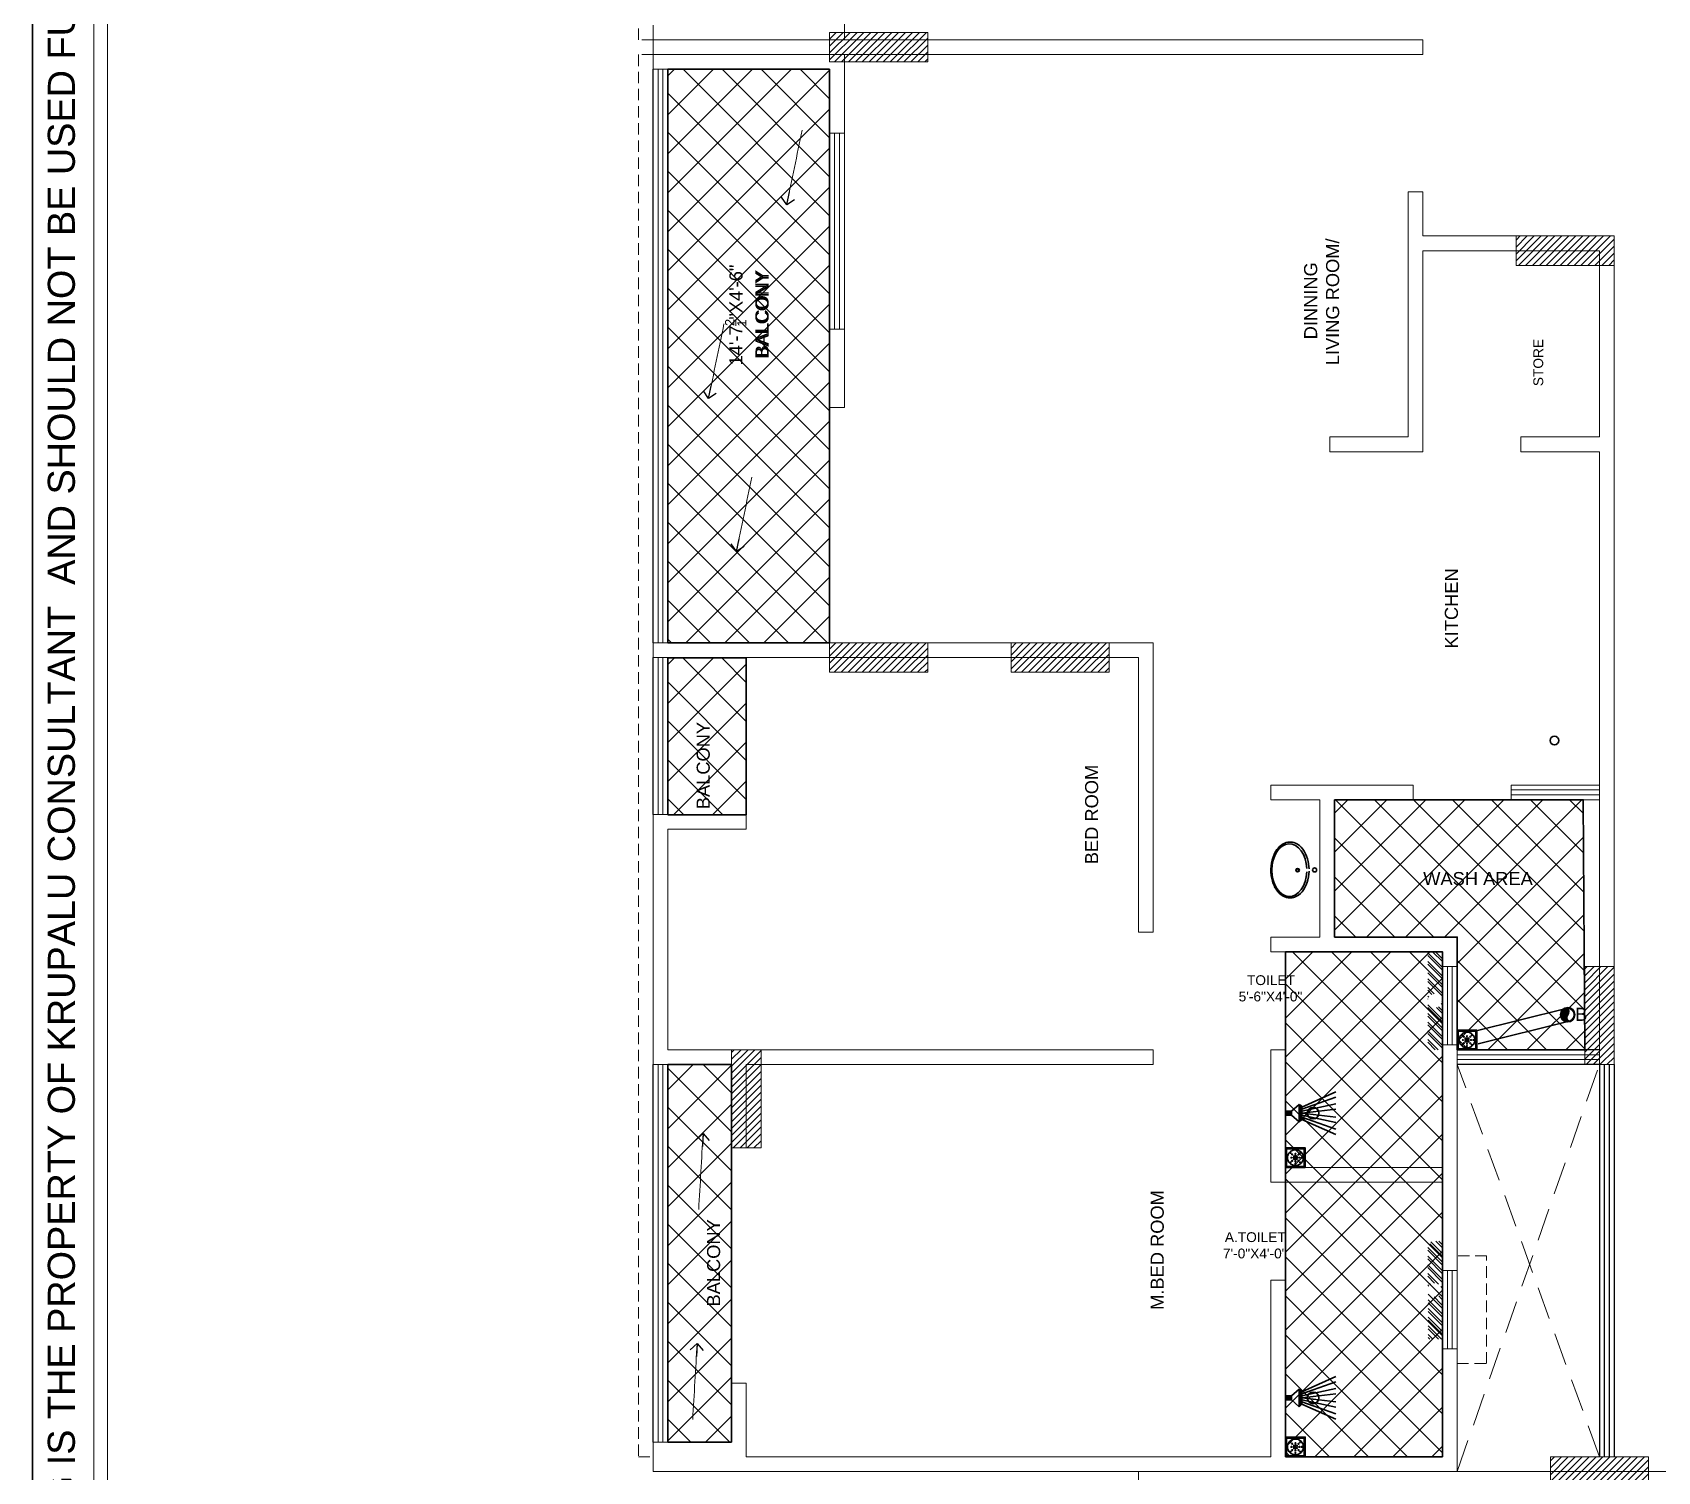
# Model space of a CAD drawing. Header units: inches. Extents: x 1807 to 67852, y 1160 to 20242.
# Drawn here: x 19086.6 to 19583.8, y 8532.7 to 8972.9 of the extents above; entities that cross this region are included whole.
import ezdxf

# ---------------------------------------------------------------- set-up
doc = ezdxf.new("R2010")
doc.units = ezdxf.units.IN
doc.header["$MEASUREMENT"] = 0
doc.linetypes.add('DASHED', pattern=[0.75, 0.5, -0.25])
doc.layers.get('0').update_dxf_attribs({"lineweight": 20})
for name, color, linetype, lineweight in [('02WINDOW & DOTTED', 8, 'Continuous', 20), ('4 upvc pip', 5, 'Continuous', 30), ('4 upvc pip hatch', 6, 'Continuous', 5), ('4. UPCV', 6, 'Continuous', 30), ('A-HATCH', 252, 'Continuous', 13), ('AP_TEXT', 7, 'Continuous', 13), ('Bathing', 3, 'Continuous', 30), ('BLOCK', 7, 'Continuous', 0), ('column_01', 7, 'Continuous', 18), ('Dummy wall', 8, 'Continuous', 18), ('HATCH', 8, 'Continuous', 0), ('N.WALL', 7, 'Continuous', 25), ('PROJ.', 8, 'DASHED', 20), ('RAILING', 8, 'Continuous', 25), ('Railing 01', 8, 'Continuous', 18), ('SUNK', 216, 'Continuous', 30), ('SUNK HTACH', 165, 'Continuous', 15), ('wall', 7, 'Continuous', 20), ('WINDOW', 8, 'Continuous', 15)]:
    doc.layers.add(name, color=color, linetype=linetype, lineweight=lineweight)
doc.styles.add('Krupalu', font='arial.ttf', dxfattribs={"height": 8})
doc.styles.add('Krupalu 1', font='arial.ttf')
doc.dimstyles.new('Krupalu', dxfattribs={"dimtxt": 4, "dimasz": 4, "dimexe": 0, "dimexo": 0, "dimgap": 0.09, "dimtad": 0, "dimtoh": 1, "dimdec": 0, "dimzin": 3, "dimdsep": 46, "dimlunit": 4, "dimtxsty": 'Krupalu', "dimblk": 'DOTSMALL', "dimcen": 0, "dimse1": 1, "dimse2": 1, "dimclrd": 256, "dimclre": 256, "dimclrt": 7, "dimadec": 0, "dimazin": 0, "dimtfac": 1, "dimtdec": 0, "dimtofl": 0, "dimtmove": 1, "dimatfit": 0, "dimldrblk": 'OPEN90', "dimfxl": 1, "dimtolj": 1, "dimtzin": 0, "dimlwd": -1, "dimarcsym": 0})
pattern_1 = [(45, (-2883.811179141252, 0), (-1.060660171779821, 1.060660171779821), [])]
pattern_2 = [(45, (14690.32851313391, -55328.92698113222), (-5.966213466261491, 5.966213466261491), []), (135, (14690.32851313391, -55328.92698113222), (-5.966213466261491, -5.966213466261491), [])]
pattern_3 = [(135, (111070.7171354303, -3500.17938216971), (-1.325825214724774, -1.325825214724774), []), (135, (111070.7171354303, -3499.295498694559), (-1.325825214724774, -1.325825214724774), [])]

# ---------------------------------------------------------------- blocks, each defined once
blk = doc.blocks.new('dfhtutrut')
at = {"layer": 'HATCH'}
h = blk.add_hatch(dxfattribs=at)
h.set_pattern_fill('ANSI31', color=256, scale=12, style=0)
h.set_pattern_definition(pattern_1)
h.paths.add_polyline_path([(142145.4290205566, -630693.7274956615), (142175.4290206037, -630693.7274951907), (142175.4290205045, -630684.7274951837), (142145.4290204407, -630684.72749566)])
h = blk.add_hatch(dxfattribs=at)
h.set_pattern_fill('ANSI31', color=256, scale=12, style=0)
h.set_pattern_definition(pattern_1)
h.paths.add_polyline_path([(142385.4290213271, -630746.9774954448), (142355.4290212801, -630746.9774959112), (142355.4290213779, -630755.9774959182), (142385.4290214417, -630755.9774954463)])
h = blk.add_hatch(dxfattribs=at)
h.set_pattern_fill('ANSI31', color=256, scale=12, style=0)
h.set_pattern_definition(pattern_1)
h.paths.add_polyline_path([(142145.4290120945, -630880.4774917477), (142175.4290121416, -630880.4774912769), (142175.4290120424, -630871.4774912699), (142145.4290119786, -630871.4774917462)])
h = blk.add_hatch(dxfattribs=at)
h.set_pattern_fill('ANSI31', color=256, scale=12, style=0)
h.set_pattern_definition(pattern_1)
h.paths.add_polyline_path([(142230.9290196957, -630880.4774955474), (142200.9290196487, -630880.4774950766), (142200.9290197479, -630871.4774950696), (142230.9290198117, -630871.4774955459)])
h = blk.add_hatch(dxfattribs=at)
h.set_pattern_fill('ANSI31', color=256, scale=12, style=0)
h.set_pattern_definition(pattern_1)
h.paths.add_polyline_path([(142385.4290205156, -631000.4774971147), (142385.4290200448, -630970.4774970677), (142376.4290200378, -630970.4774971668), (142376.4290205141, -631000.4774972306)])
h = blk.add_hatch(dxfattribs=at)
h.set_pattern_fill('ANSI31', color=256, scale=12, style=0)
h.set_pattern_definition(pattern_1)
h.paths.add_polyline_path([(142115.429018354, -630995.9774970419), (142115.4290188248, -631025.977497089), (142124.4290188318, -631025.9774969898), (142124.4290183555, -630995.977496926)])
h = blk.add_hatch(dxfattribs=at)
h.set_pattern_fill('ANSI31', color=256, scale=12, style=0)
h.set_pattern_definition(pattern_1)
h.paths.add_polyline_path([(142395.9290197353, -631120.4774956704), (142365.9290196883, -631120.4774961412), (142365.9290197875, -631129.4774961482), (142395.9290198513, -631129.477495672)])
at = {"layer": 'column_01'}
for points in [[(142145.4290205566, -630693.7274956615), (142175.4290206037, -630693.7274951907), (142175.4290205045, -630684.7274951837), (142145.4290204407, -630684.72749566)], [(142385.4290213271, -630746.9774954448), (142355.4290212801, -630746.9774959112), (142355.4290213779, -630755.9774959182), (142385.4290214417, -630755.9774954463)], [(142145.4290120945, -630880.4774917477), (142175.4290121416, -630880.4774912769), (142175.4290120424, -630871.4774912699), (142145.4290119786, -630871.4774917462)], [(142230.9290196957, -630880.4774955474), (142200.9290196487, -630880.4774950766), (142200.9290197479, -630871.4774950696), (142230.9290198117, -630871.4774955459)], [(142385.4290205156, -631000.4774971147), (142385.4290200448, -630970.4774970677), (142376.4290200378, -630970.4774971668), (142376.4290205141, -631000.4774972306)], [(142115.429018354, -630995.9774970419), (142115.4290188248, -631025.977497089), (142124.4290188318, -631025.9774969898), (142124.4290183555, -630995.977496926)], [(142395.9290197353, -631120.4774956704), (142365.9290196883, -631120.4774961412), (142365.9290197875, -631129.4774961482), (142395.9290198513, -631129.477495672)]]:
    blk.add_lwpolyline(points, close=True, dxfattribs=at)
blk = doc.blocks.new('Shower')
at = {"layer": 'Bathing'}
h = blk.add_hatch(color=256, dxfattribs=at)
h.paths.add_polyline_path([(60267.41833196791, -3620.431860871338), (60268.65211769909, -3620.431860871395), (60268.65211769909, -3618.635292511739), (60267.4183319679, -3618.635292511768)])
h.paths.add_polyline_path([(60270.15766957924, -3623.625805427511), (60270.72500750469, -3622.804406799856), (60265.34544216232, -3622.804406799798), (60266.14786777544, -3623.625805427511)])
at = {"layer": 'Bathing', "ltscale": 3}
for p, q in [((60267.4183319679, -3620.431860871395), (60267.4183319679, -3618.635292511739)), ((60268.65211769909, -3618.635292511739), (60267.4183319679, -3618.635292511739)), ((60268.65211769898, -3618.635292511739), (60267.4183319679, -3618.635292511768)), ((60268.65211769909, -3620.431860871395), (60268.65211769909, -3618.635292511739)), ((60266.14786777544, -3623.625805427511), (60261.50000510409, -3633.999999717096)), ((60266.7830998716, -3623.625805427511), (60263.15139451563, -3633.999999717096)), ((60267.4183319679, -3623.625805427511), (60265.16633575584, -3633.999999717096)), ((60267.4183319679, -3620.431860871395), (60265.34544216236, -3622.804406799798)), ((60265.34544216236, -3622.804406799798), (60266.14786777544, -3623.625805427511)), ((60270.72500750468, -3622.804406799856), (60265.34544216236, -3622.804406799798)), ((60266.14786777544, -3623.625805427511), (60270.15766957925, -3623.625805427511)), ((60268.03522483353, -3623.625805427511), (60266.80128588562, -3633.999999717096)), ((60268.65211769909, -3620.431860871395), (60267.4183319679, -3620.431860871395)), ((60268.65211769898, -3620.431860871395), (60267.4183319679, -3620.431860871338)), ((60268.03522483352, -3623.625805427511), (60269.26916378141, -3633.999999717096)), ((60268.65211769909, -3620.431860871395), (60270.72500750473, -3622.804406799798)), ((60268.65211769914, -3623.625805427511), (60270.90411391117, -3633.999999717096)), ((60269.28734979543, -3623.625805427511), (60272.91905515142, -3633.999999717096)), ((60269.92258189157, -3623.625805427511), (60274.57044456293, -3633.999999717096)), ((60270.15766957925, -3623.625805427511), (60270.72500750473, -3622.804406799798))]:
    blk.add_line(p, q, dxfattribs=at)
for points in [[(60267.41833196787, -3620.431860871395), (60265.34544216223, -3622.804406799798)], [(60270.72500750468, -3622.804406799856), (60268.65211769898, -3620.431860871395)]]:
    blk.add_lwpolyline(points, dxfattribs=at)
blk.add_circle((60268.03522483353, -3627.043608548456), 1.779722321782173, dxfattribs=at)
blk = doc.blocks.new('rwrwq')
at = {"layer": 'Bathing'}
for points in [[(19894.37203204799, -3202.340139237341), (19894.37203204799, -3196.340139237341), (19900.37203204799, -3196.340139237341), (19900.37203204799, -3202.340139237341)], [(19894.64703204798, -3202.065139237201), (19894.64703204798, -3196.615139237247), (19900.09703204799, -3196.615139237247), (19900.09703204799, -3202.065139237201)]]:
    blk.add_lwpolyline(points, close=True, dxfattribs=at)
for centre, radius in [((19897.37203204799, -3199.340139237355), 2.421044871691265), ((19895.50019133168, -3199.340139237355), 0.1287538472970482), ((19895.92520902531, -3197.893316214764), 0.1287538472970482), ((19895.92520902531, -3200.786962259974), 0.1287538472970482), ((19896.22368872772, -3199.340139237355), 0.1287538472970482), ((19896.41583037584, -3198.383937565223), 0.1287538472970482), ((19896.41583037584, -3200.296340909472), 0.1287538472970482), ((19896.86680024385, -3199.340139237355), 0.1287538472970482), ((19896.93864527541, -3198.906752464658), 0.1287538472970482), ((19896.93864527541, -3199.773526009761), 0.1287538472970482), ((19897.37203204799, -3198.109556690519), 0.1287538472970482), ((19897.37203204799, -3198.109556690519), 0.1287538472970482), ((19897.37203204799, -3198.83381198644), 0.1287538472970482), ((19897.37203204799, -3198.83381198644), 0.1287538472970482), ((19897.37203204799, -3199.340139237355), 0.1287538472970482), ((19897.37203204799, -3199.846466488007), 0.1287538472970482), ((19897.37203204799, -3199.846466488007), 0.1287538472970482), ((19897.37203204799, -3200.570721783957), 0.1287538472970482), ((19897.37203204799, -3200.570721783957), 0.1287538472970482), ((19897.37203204799, -3201.278879867829), 0.1287538472970482), ((19897.37203204799, -3201.278879867829), 0.1287538472970482), ((19897.80541882057, -3198.906752464658), 0.1287538472970482), ((19897.80541882057, -3199.773526009761), 0.1287538472970482), ((19897.8772638521, -3199.340139237355), 0.1287538472970482), ((19898.32823372013, -3198.383937565223), 0.1287538472970482), ((19898.32823372013, -3200.296340909472), 0.1287538472970482), ((19898.52037536825, -3199.340139237355), 0.1287538472970482), ((19898.81885507066, -3197.893316214764), 0.1287538472970482), ((19898.81885507066, -3200.786962259974), 0.1287538472970482)]:
    blk.add_circle(centre, radius, dxfattribs=at)
blk = doc.blocks.new('_DotSmall')
at = {"color": 0, "linetype": 'ByBlock', "const_width": 0.5}
blk.add_lwpolyline([(-0.0625, 0, 1), (0.0625, 0, 1)], format="xyb", close=True, dxfattribs=at)
blk = doc.blocks.new('_Open90')
at = {"color": 0, "linetype": 'ByBlock', "lineweight": -2}
for p, q in [((0, 0), (-1, 0)), ((-0.5, 0.5), (0, 0)), ((0, 0), (-0.5, -0.5))]:
    blk.add_line(p, q, dxfattribs=at)

msp = doc.modelspace()

# ---------------------------------------------------------------- hatches: boundary and pattern name
at = {"layer": '4 upvc pip hatch', "ltscale": 10}
h = msp.add_hatch(dxfattribs=at)
h.set_pattern_fill('ANSI31', color=256, scale=2, style=0)
h.set_pattern_definition([(315, (-22900.09443821971, 102489.7107224419), (-0.1767766952966369, -0.1767766952966369), [])])
edge = h.paths.add_edge_path()
edge.add_spline(control_points=[(19556.1613246565, 8674.397737163217), (19556.43911738955, 8674.021776911784), (19557.12214887473, 8673.097373001492), (19555.60939142049, 8671.725680605257), (19556.26996455219, 8670.79414133097), (19556.53770201804, 8670.416578344168)], knot_values=[0, 0, 0, 0, 1.259254292856843, 3.096230486813582, 4.348223097679245, 4.348223097679245, 4.348223097679245, 4.348223097679245], degree=3, periodic=0)
edge.add_arc((19556.30304469028, 8672.402764624083), 2, 180, 276.73795711864716, ccw=False)
edge.add_arc((19556.30304469028, 8672.402764624083), 2, 94.06338523189879, 180, ccw=False)
at = {"layer": 'Dummy wall', "ltscale": 10}
h = msp.add_hatch(dxfattribs=at)
h.set_pattern_fill('ANSI32', color=256, scale=5, angle=90.00000000000001, style=0)
h.set_pattern_definition(pattern_3)
h.paths.add_polyline_path([(19518.0030382081, 8661.674889891321), (19513.5030382081, 8661.674889891321), (19513.50303804208, 8672.231399053002), (19513.50303801909, 8673.693146092617), (19513.50303797218, 8676.674885189437, 2.414213535522352), (19515.64444612905, 8678.81629337998, 0.4081784772964397), (19513.5030379715, 8676.719099901144), (19513.50303792529, 8679.65662435353), (19513.50303790092, 8681.206819611838), (19513.50303773628, 8691.674890221548), (19518.0030382081, 8691.674889891321), (19518.0030382081, 8667.674890532508)])
h = msp.add_hatch(dxfattribs=at)
h.set_pattern_fill('ANSI32', color=256, scale=5, angle=90.00000000000001, style=0)
h.set_pattern_definition(pattern_3)
h.paths.add_polyline_path([(19513.50303820808, 8591.156634496227), (19513.50303820808, 8592.706829747596), (19513.50303820808, 8601.32956051963), (19514.63603015488, 8603.174890532508), (19518.00303820818, 8603.174890532508), (19518.00303820805, 8594.174890564434), (19518.00303820805, 8573.174890532508), (19517.64444636494, 8573.174890532508), (19517.64444636494, 8587.409626594843, 0.0916162614194295), (19517.78585452181, 8588.174890532508, 0.9999999999999999), (19513.50303820808, 8588.174890532508)])
h = msp.add_hatch(dxfattribs=at)
h.set_pattern_fill('ANSI32', color=256, scale=5, angle=90.00000000000001, style=0)
h.set_pattern_definition(pattern_3)
h.paths.add_polyline_path([(19513.64444636494, 8573.174890532508), (19513.64444636494, 8587.409626594865, 0.6880721096036829), (19517.64444636494, 8587.409626594843), (19517.64444636494, 8573.174890532508)])
at = {"layer": 'SUNK HTACH', "ltscale": 10}
h = msp.add_hatch(dxfattribs=at)
h.set_pattern_fill('ANSI37', color=114, scale=67.5, style=0)
h.set_pattern_definition(pattern_2)
h.paths.add_polyline_path([(19330.50303820805, 8961.674890564434), (19281.00303820805, 8961.674890564434), (19281.00303820805, 8786.174890564434), (19330.50303820805, 8786.174890564434)])
h = msp.add_hatch(dxfattribs=at)
h.set_pattern_fill('ANSI37', color=114, scale=67.5, style=0)
h.set_pattern_definition([(315, (14690.32851313391, 73265.66660529624), (-5.966213466261491, -5.966213466261491), []), (225, (14690.32851313391, 73265.66660529624), (-5.966213466261491, 5.966213466261491), [])])
h.paths.add_polyline_path([(19305.00303820805, 8733.564733641033), (19281.00303820805, 8733.564733641033), (19281.00303820805, 8781.564733641033), (19305.00303820805, 8781.564733641033)])
h = msp.add_hatch(dxfattribs=at)
h.set_pattern_fill('ANSI37', color=256, scale=67.5, style=0)
h.set_pattern_definition(pattern_2)
h.paths.add_polyline_path([(19485.00303820805, 8738.174890564434), (19485.00303820805, 8696.174890564434), (19522.5030382077, 8696.174890564434), (19522.5030382077, 8661.674890564434), (19561.50304103155, 8661.674890564434), (19561.07402058893, 8738.174890564434), (19485.00303820816, 8738.174890564434)])
h = msp.add_hatch(dxfattribs=at)
h.set_pattern_fill('ANSI37', color=256, scale=67.5, style=0)
h.set_pattern_definition(pattern_2)
h.paths.add_polyline_path([(19470.00303820805, 8537.174890564434), (19518.00303820805, 8537.174890564434), (19518.00303820805, 8691.674890564434), (19470.00303820805, 8691.674890564434)])
h = msp.add_hatch(dxfattribs=at)
h.set_pattern_fill('ANSI37', color=114, scale=67.5, style=0)
h.set_pattern_definition(pattern_2)
h.paths.add_polyline_path([(19300.50303820816, 8541.674890564434), (19281.00303820805, 8541.674890564434), (19281.00303820805, 8657.174890564434), (19300.50303820816, 8657.174890564434)])

# ---------------------------------------------------------------- linework, layer by layer
at = {"layer": '02WINDOW & DOTTED', "linetype": 'DASHED', "ltscale": 20}
for p, q in [((19566.00304116761, 8537.17488960785), (19522.50303820805, 8657.174890564434)), ((19522.50303820805, 8532.674890564434), (19566.00303820805, 8657.174888341018))]:
    msp.add_line(p, q, dxfattribs=at)
at = {"layer": '4 upvc pip'}
msp.add_lwpolyline([(19086.61354930935, 9838.79226470621), (21509.81481122872, 9838.79226470621), (21509.81481122872, 8125.417635068383), (19086.61354930935, 8125.417635068383)], close=True, dxfattribs=at)
at = {"layer": '4. UPCV', "ltscale": 10}
for p, q in [((19555.81937237397, 8674.347866692207), (19527.91370315693, 8667.408796558262)), ((19556.78462456088, 8670.466077386276), (19528.87895534384, 8663.52700725233))]:
    msp.add_line(p, q, dxfattribs=at)
for radius in [2.2, 2]:
    msp.add_circle((19556.30304469028, 8672.402764624083), radius, dxfattribs=at)
msp.add_open_spline([(19556.1613246565, 8674.397737163217), (19556.43911730096, 8674.021777031881), (19557.12214652246, 8673.097372945665), (19555.60939377202, 8671.725680643362), (19556.26996463619, 8670.794141212611), (19556.53770201804, 8670.416578344168)], degree=3, knots=[0, 0, 0, 0, 1.259253890506048, 3.096229289577268, 4.348221507847651, 4.348221507847651, 4.348221507847651, 4.348221507847651], dxfattribs=at)
at = {"layer": 'A-HATCH'}
for points in [[(21444.06703701436, 9820.026733048175), (19148.28153103108, 9820.026733048275, 0.4142135623730951), (19105.37908096725, 9777.124282984372), (19105.37908096725, 8191.165409282758, 0.4142135623730951), (19152.36132352357, 8144.183166726254), (21441.00786181626, 8144.183166726254, 0.4142135623730953), (21491.04927957082, 8194.224584480915), (21491.04927957082, 9773.044490491833, 0.4142135623730951)], [(21444.06703701436, 9815.856614902006), (19148.28153103108, 9815.85661490208, 0.4142135623730951), (19109.54919911325, 9777.124282984372), (19109.54919911325, 8191.165409282758, 0.4142135623730951), (19152.36132352357, 8148.353284872497), (21441.00786181626, 8148.353284872497, 0.4142135623731504), (21486.87916142457, 8194.224584480915), (21486.87916142457, 9773.044490491833, 0.4142135623731546)]]:
    msp.add_lwpolyline(points, format="xyb", close=True, dxfattribs=at)
at = {"layer": 'AP_TEXT'}
msp.add_line((19301.7570917874, 8883.226930375007), (19301.7570917874, 8885.073781047278), dxfattribs=at)
at = {"layer": 'Bathing', "extrusion": (-2.764237678960602e-10, 0.0005301243182328594, 0.9999998594840939)}
msp.add_circle((19552.23586392517, 8756.278399341973, 5.093283821117639), 1.323438652761297, dxfattribs=at)
at = {"layer": 'Bathing'}
for centre, radius in [((19473.66677609676, 8716.633972798445), 0.5477062227527695), ((19473.66677609676, 8716.633972798445), 0.4032960061653105), ((19478.88750363487, 8716.69371006472), 0.6155345738159739)]:
    msp.add_circle(centre, radius, dxfattribs=at)
msp.add_ellipse((19471.15506120122, 8716.633972798445), major_axis=(1.484532673765726e-10, -8.056748866623227), ratio=0.663757989353429, start_param=1.630195805320444, end_param=7.796446130066879, dxfattribs=at)
for points, knots in [([(19477.1893441845, 8717.019192301988), (19477.16106777312, 8718.066303317057), (19477.00210595186, 8719.105894210486), (19476.38908445063, 8721.201917886123), (19475.88943389235, 8722.229635935131), (19474.62153388484, 8723.892472477484), (19473.85150634997, 8724.528109426348), (19472.40564292139, 8725.14694519338), (19471.76839819364, 8725.264717255457), (19470.50224573202, 8725.198041277094), (19469.8756148825, 8725.014042480587), (19468.71092123835, 8724.38012727871), (19468.17230487405, 8723.931498743681), (19467.22442676499, 8722.826805273624), (19466.81471914856, 8722.1706245596), (19465.99937830684, 8720.377594945574), (19465.68387133942, 8719.157776984473), (19465.43895241047, 8716.63709479614), (19465.50983907558, 8715.33771389848), (19466.02691323184, 8712.905285987974), (19466.47252281082, 8711.773421256657), (19467.67061542803, 8709.894090571412), (19468.42405284539, 8709.145960426395), (19469.92634813202, 8708.319078703847), (19470.63633868715, 8708.127695059025), (19471.34831397331, 8708.127695059025)], [1.610972373639783, 1.610972373639783, 1.610972373639783, 1.610972373639783, 1.985827239866159, 1.985827239866159, 2.425310698292767, 2.425310698292767, 2.864794156719375, 2.864794156719375, 3.176532129011759, 3.176532129011759, 3.488270101304142, 3.488270101304142, 3.800008073596525, 3.800008073596525, 4.111746045888909, 4.111746045888909, 4.567037032492656, 4.567037032492656, 5.022328019096402, 5.022328019096402, 5.477619005700146, 5.477619005700146, 5.932909992303892, 5.932909992303892, 6.283185307179585, 6.283185307179585, 6.283185307179585, 6.283185307179585]), ([(19471.34831397331, 8708.127695059025), (19471.81153380696, 8708.127695059025), (19472.27448438596, 8708.207948060211), (19473.58131864637, 8708.664566443156), (19474.376018084, 8709.246375129878), (19475.70193398595, 8710.820462426025), (19476.23555876553, 8711.812988018472), (19476.95194056961, 8713.969995877793), (19477.15098036141, 8715.122376064857), (19477.18770554757, 8716.285972108803)], [0, 0, 0, 0, 0.2278934061597285, 0.2278934061597285, 0.6673768645863363, 0.6673768645863363, 1.106860323012944, 1.106860323012944, 1.523520708206541, 1.523520708206541, 1.523520708206541, 1.523520708206541])]:
    msp.add_open_spline(points, degree=3, knots=knots, dxfattribs=at)
at = {"layer": 'PROJ.', "ltscale": 7}
for points in [[(19276.50303820805, 8970.67489052299), (19272.00303820805, 8970.67489052299), (19272.00303820805, 9399.67489052299), (19276.50303820805, 9399.67489052299)], [(19276.50303820805, 8966.174890564434), (19272.00303820805, 8966.174890564434), (19272.00303820805, 8537.174890564434), (19276.50303820805, 8537.174890564434)], [(19522.50303820805, 8565.674890564434), (19531.50303820805, 8565.674890564434), (19531.50303820805, 8598.674890564434), (19522.50303820805, 8598.674890564434)]]:
    msp.add_lwpolyline(points, dxfattribs=at)
at = {"layer": 'RAILING'}
for p, q in [((19276.50303820805, 8786.174890564434), (19276.50303820805, 8961.674890564434)), ((19281.00303820805, 8786.174890564434), (19281.00303820805, 8961.674890564434)), ((19276.50303820805, 8733.674890564434), (19276.50303820805, 8781.674890564434)), ((19281.00303820805, 8733.674890564434), (19281.00303820805, 8781.674890564434)), ((19566.00303820805, 8661.674890564434), (19522.50303820793, 8661.674890564434)), ((19276.50303820805, 8541.674890564434), (19276.50303820805, 8657.174890564434)), ((19281.00303820805, 8541.674890564434), (19281.00303820805, 8657.174890564434)), ((19566.00303820805, 8657.174890564434), (19522.50303820793, 8657.174890564434)), ((19566.00304116761, 8657.174888398993), (19566.00304116761, 8537.174889678514)), ((19567.50304116761, 8657.174888398993), (19567.50304116761, 8537.174889678514)), ((19569.00304116761, 8657.174888398993), (19569.00304116761, 8537.174889678514)), ((19570.50304116761, 8657.174888398993), (19570.50304116761, 8537.174889678514))]:
    msp.add_line(p, q, dxfattribs=at)
at = {"layer": 'Railing 01'}
for p, q in [((19278.00303820805, 8786.174890564434), (19278.00303820805, 8961.674890564434)), ((19279.50303820805, 8786.174890564434), (19279.50303820805, 8961.674890564434)), ((19278.00303820805, 8733.674890564434), (19278.00303820805, 8781.674890564434)), ((19279.50303820805, 8733.674890564434), (19279.50303820805, 8781.674890564434)), ((19278.00303820805, 8541.674890564434), (19278.00303820805, 8657.174890564434)), ((19279.50303820805, 8541.674890564434), (19279.50303820805, 8657.174890564434)), ((19566.00303820805, 8660.174890564434), (19522.50303820793, 8660.174890564434)), ((19566.00303820805, 8658.674890564434), (19522.50303820793, 8658.674890564434))]:
    msp.add_line(p, q, dxfattribs=at)
at = {"layer": 'SUNK'}
for points in [[(19330.50303820805, 8961.674890564434), (19281.00303820805, 8961.674890564434), (19281.00303820805, 8786.174890564434), (19330.50303820805, 8786.174890564434)], [(19305.00303820805, 8733.564733641033), (19281.00303820805, 8733.564733641033), (19281.00303820805, 8781.564733641033), (19305.00303820805, 8781.564733641033)], [(19470.00303820805, 8537.174890564434), (19518.00303820805, 8537.174890564434), (19518.00303820805, 8691.674890564434), (19470.00303820805, 8691.674890564434)], [(19300.50303820816, 8541.674890564434), (19281.00303820805, 8541.674890564434), (19281.00303820805, 8657.174890564434), (19300.50303820816, 8657.174890564434)]]:
    msp.add_lwpolyline(points, close=True, dxfattribs=at)
msp.add_lwpolyline([(19485.00303820816, 8738.174890564434), (19561.07402058893, 8738.174890564434), (19561.50304103155, 8661.674890564434), (19522.5030382077, 8661.674890564434), (19522.5030382077, 8696.174890564434), (19485.00303820805, 8696.174890564434), (19485.00303820805, 8738.174890564434)], dxfattribs=at)
at = {"layer": 'wall'}
for p, q in [((19335.00303820816, 8994.67489052299), (19335.00303820805, 8970.67489052299)), ((19276.50303820805, 8975.17489052299), (19276.50303820805, 8966.17489052299)), ((19276.50303820805, 8970.674890564434), (19512.00303820805, 8970.674890564434)), ((19276.50303820805, 8961.674890564434), (19276.50303820805, 8970.674890564434)), ((19335.00303820805, 8970.67489052299), (19512.00303820805, 8970.67489052299)), ((19512.00303820805, 8966.174890564434), (19512.00303820805, 8970.674890564434)), ((19512.00303820805, 8970.67489052299), (19512.00303820805, 8966.17489052299)), ((19276.50303820805, 8966.17489052299), (19512.00303820805, 8966.17489052299)), ((19335.00303820805, 8966.174890564434), (19512.00303820805, 8966.174890564434)), ((19335.00303820816, 8942.174890564434), (19335.00303820805, 8966.174890564434)), ((19276.50303820805, 8961.674890564434), (19330.50303820805, 8961.674890564434)), ((19330.50303820805, 8942.174890564434), (19330.50303820805, 8961.674890564434)), ((19335.00303820805, 8942.174890564434), (19330.50303820816, 8942.174890564434)), ((19507.50303820805, 8849.174890564434), (19507.50303820793, 8924.174890564434)), ((19507.50303820805, 8924.174890564434), (19512.00303820805, 8924.174890564434)), ((19512.00303820793, 8910.674890564434), (19512.00303820793, 8924.174890564434)), ((19512.00303820793, 8910.674890564434), (19570.50303820805, 8910.674890564434)), ((19570.50303820805, 8657.174890564434), (19570.50303820805, 8910.674890564434)), ((19512.00303820793, 8906.174890564434), (19566.00303820805, 8906.174890564434)), ((19512.00303820805, 8844.674890564434), (19512.00303820793, 8906.174890564434)), ((19566.00303820805, 8849.174890564434), (19566.00303820805, 8906.174890564434)), ((19330.50303820805, 8858.174890564434), (19330.50303820805, 8882.174890564434)), ((19335.00303820805, 8882.174890564434), (19330.50303820816, 8882.174890564434)), ((19335.00303820805, 8858.174890564434), (19335.00303820816, 8882.174890564434)), ((19335.00303820805, 8858.174890564434), (19330.50303820805, 8858.174890564434)), ((19483.50303820805, 8849.174890564434), (19507.50303820805, 8849.174890564434)), ((19483.50303820805, 8844.674890571652), (19483.50303820805, 8849.174890564434)), ((19483.50303820805, 8844.674890564434), (19512.00303820805, 8844.674890564434)), ((19542.00303820805, 8844.674890564434), (19542.00303820805, 8849.174890564434)), ((19542.00303820805, 8849.174890564434), (19566.00303820805, 8849.174890564434)), ((19542.00303820805, 8844.674890564434), (19566.00303820805, 8844.674890564434)), ((19566.00303820805, 8657.174890564434), (19566.00303820805, 8844.674890564434)), ((19429.50303820805, 8786.174890564434), (19276.50303820805, 8786.174890564434)), ((19276.50303820805, 8786.174890564434), (19276.50303820805, 8781.674890564434)), ((19429.50303820805, 8697.674890564434), (19429.50303820805, 8786.174890564434)), ((19425.00303820805, 8781.674890564434), (19276.50303820805, 8781.674890564434)), ((19425.00303820805, 8697.674890564434), (19425.00303820805, 8781.674890564434)), ((19465.50303820805, 8742.674890564434), (19509.00303820805, 8742.674890564434)), ((19465.50303820805, 8738.174890600756), (19465.50303820805, 8742.674890564434)), ((19509.00303820805, 8738.174890564434), (19509.00303820805, 8742.674890564434)), ((19539.00303820805, 8738.174890564434), (19539.00303820805, 8742.674890564434)), ((19465.50303820805, 8738.174890564434), (19480.50303820816, 8738.174890564434)), ((19480.50303820805, 8696.174890564434), (19480.50303820805, 8738.174890564434)), ((19485.00303820805, 8696.174890564434), (19485.00303820805, 8738.174890564434)), ((19485.00303820816, 8738.174890564434), (19509.00303820805, 8738.174890564434)), ((19305.00303820816, 8733.674890564434), (19276.50303820805, 8733.674890564434)), ((19276.50303820805, 8657.174890564434), (19276.50303820805, 8733.674890564434)), ((19305.00303820805, 8729.174890564434), (19305.00303820805, 8733.674890564434)), ((19305.00303820805, 8729.174890564434), (19281.00303820805, 8729.174890564434)), ((19281.00303820805, 8661.674890564434), (19281.00303820805, 8729.174890564434)), ((19429.50303820793, 8697.674890564434), (19425.00303820805, 8697.674890564434)), ((19465.50303820816, 8691.674890564434), (19465.50303820805, 8696.174890571652)), ((19480.50303820805, 8696.174890564434), (19465.50303820805, 8696.174890564434)), ((19522.50303820805, 8696.174890564434), (19485.00303820805, 8696.174890564434)), ((19522.50303820805, 8696.174890564434), (19522.50303820793, 8687.174890564434)), ((19518.00303820805, 8691.674890564434), (19465.50303820805, 8691.674890564434)), ((19518.00303820805, 8691.674890564434), (19518.00303820805, 8687.174890564434)), ((19522.50303820793, 8687.174890564434), (19518.00303820805, 8687.174890564434)), ((19429.50303820793, 8661.674890564434), (19281.00303820805, 8661.674890564434)), ((19429.50303820805, 8657.174890564434), (19429.50303820805, 8661.674890564434)), ((19470.00303820805, 8661.674890564434), (19465.50303820805, 8661.674890564434)), ((19465.50303820805, 8621.174890564434), (19465.50303820805, 8661.674890564434)), ((19470.00303820805, 8625.674890564434), (19470.00303820805, 8661.674890564434)), ((19522.50303820805, 8663.174890564434), (19518.00303820805, 8663.174890564434)), ((19518.00303820828, 8663.174890564434), (19518.00303820816, 8594.174890564434)), ((19522.5030382077, 8663.174890564434), (19522.50303820805, 8594.174890564434)), ((19300.50303820793, 8657.174890564434), (19276.50303820805, 8657.174890564434)), ((19300.50303820793, 8631.674890564434), (19300.50303820793, 8657.174890564434)), ((19429.50303820793, 8657.174890564434), (19305.00303820805, 8657.174890564434)), ((19305.00303820805, 8631.674890564434), (19305.00303820805, 8657.174890564434)), ((19566.00303820805, 8657.174890564434), (19570.50303820805, 8657.174890564434)), ((19300.50303820805, 8631.674890564434), (19305.00303820816, 8631.674890564434)), ((19518.00303820816, 8621.174890564434), (19465.50303820805, 8621.174890564434)), ((19518.00303820816, 8625.674890564434), (19470.00303820805, 8625.674890564434)), ((19465.50303820805, 8537.174890564434), (19465.50303820805, 8591.174890564434)), ((19470.00303820805, 8591.174890564434), (19465.50303820805, 8591.174890564434)), ((19470.00303820805, 8537.174890564434), (19470.00303820805, 8591.174890564434)), ((19522.50303820805, 8594.174890564434), (19518.00303820805, 8594.174890564434)), ((19522.50303820805, 8570.174890564434), (19518.00303820793, 8570.174890564434)), ((19518.00303820805, 8570.174890564434), (19518.00303820805, 8537.174890564434)), ((19522.50303820805, 8570.174890564434), (19522.50303820805, 8532.674890564434)), ((19300.50303820805, 8541.674890564434), (19300.50303820805, 8559.674890564434)), ((19300.50303820805, 8559.674890564434), (19305.00303820816, 8559.674890564434)), ((19305.00303820805, 8537.174890564434), (19305.00303820805, 8559.674890564434)), ((19300.50303820816, 8541.674890564434), (19276.50303820805, 8541.674890564434)), ((19276.50303820805, 8541.674890564434), (19276.50303820805, 8532.674890564434)), ((19465.50303820805, 8537.174890564434), (19305.00303820816, 8537.174890564434)), ((19518.00303820805, 8537.174890564434), (19470.00303820805, 8537.174890564434)), ((19522.50303820805, 8532.674890564434), (19276.50303820805, 8532.674890564434)), ((19425.00179148965, 8532.674890573864), (19678.50179148968, 8532.674890573864)), ((19425.00179148965, 8528.174890573864), (19425.00179148965, 8532.674890573864))]:
    msp.add_line(p, q, dxfattribs=at)
at = {"layer": 'WINDOW'}
for p, q in [((19330.50303820805, 8882.174890564434), (19330.50303820816, 8942.174890564434)), ((19332.00303820805, 8882.174890564434), (19332.00303820816, 8942.174890564434)), ((19333.50303820805, 8882.174890564434), (19333.50303820816, 8942.174890564434)), ((19335.00303820805, 8882.174890564434), (19335.00303820816, 8942.174890564434)), ((19539.00303820805, 8742.674890564434), (19566.00303820805, 8742.674890564434)), ((19539.00303820805, 8741.174890564434), (19566.00303820805, 8741.174890564434)), ((19539.00303820805, 8739.674890564434), (19566.00303820805, 8739.674890564434)), ((19539.00303820805, 8738.174890564434), (19566.00303820805, 8738.174890564434)), ((19518.00303820805, 8687.174890564434), (19518.00303820805, 8663.174890564434)), ((19519.50303820805, 8687.174890564434), (19519.50303820805, 8663.174890564434)), ((19521.00303820805, 8687.174890564434), (19521.00303820805, 8663.174890564434)), ((19522.50303820805, 8687.174890564434), (19522.50303820805, 8663.174890564434)), ((19518.00303820805, 8594.174890564434), (19518.00303820805, 8570.174890564434)), ((19519.50303820805, 8594.174890564434), (19519.50303820805, 8570.174890564434)), ((19521.00303820805, 8594.174890564434), (19521.00303820805, 8570.174890564434)), ((19522.50303820805, 8594.174890564434), (19522.50303820805, 8570.174890564434))]:
    msp.add_line(p, q, dxfattribs=at)

# ---------------------------------------------------------------- block references
at = {"layer": 'Bathing'}
for name, p, rotation in [('rwrwq', (16326.16289897065, -11232.69714145655), 90.00000000000004), ('Shower', (15851.36774569631, -51625.75210048295), 90.00000000000001), ('rwrwq', (16273.66289897079, -11268.69714151549), 90.00000000000004), ('Shower', (15851.36774569635, -51712.86033430093), 90.00000000000001), ('rwrwq', (16273.66289904549, -11357.19714148356), 90.00000000000004)]:
    msp.add_blockref(name, p, dxfattribs=dict(at, rotation=rotation))
at = {"layer": 'column_01'}
msp.add_blockref('dfhtutrut', (-122814.9259794111, 639657.6523855136), dxfattribs=at)

# ---------------------------------------------------------------- texts
at = {"layer": '4. UPCV', "ltscale": 10, "style": 'Krupalu 1'}
msp.add_text('B', height=4, dxfattribs=at).set_placement((19558.56646207379, 8670.522287691692))
at = {"layer": 'AP_TEXT', "style": 'Krupalu 1'}
for s, height, rotation, p in [('LIVING ROOM/', 4, 89.99999999999999, (19486.37781017598, 8871.107817836019)), ('"X4\'-6"', 4, 89.99999999999999, (19303.84167568917, 8885.073781047278)), ('BALCONY', 4, 90, (19311.80381848906, 8873.600782054602)), ('BALCONY', 4, 89.99999999999999, (19311.80381848906, 8873.054814309842)), ('DINNING', 4, 89.99999999999999, (19479.6602904387, 8879.041292712122)), ('2', 2.8, 89.99999999999999, (19301.30981127285, 8883.137758400437)), ('1', 2.8, 89.99999999999999, (19305.03521820852, 8882.958423651668)), ("14'-7", 4, 89.99999999999999, (19303.77346286517, 8871.062740707566)), ('STORE ', 3, 89.99999999999999, (19548.80340275886, 8864.722692167532)), ('KITCHEN', 4, 89.99999999999999, (19522.71908864718, 8784.463590041996)), ('BALCONY', 4, 89.99999999999999, (19293.81395711283, 8735.28502112793)), ('BED ROOM', 4, 89.99999999999999, (19412.65121562673, 8718.453352583834)), ('M.BED ROOM', 4, 89.99999999999999, (19432.72305685548, 8582.101940930268)), ('BALCONY', 4, 89.99999999999999, (19296.98750333114, 8583.135432804615))]:
    msp.add_text(s, height=height, rotation=rotation, dxfattribs=at).set_placement(p)
for s, height, p in [('WASH AREA', 4, (19512.10155340967, 8712.068105333281)), ('TOILET', 3, (19458.18046123353, 8681.483018802275)), ('5\'-6"X4\'-0"', 3, (19455.6360186235, 8676.480895660032)), ('A.TOILET', 3, (19451.41746840922, 8602.855499672383)), ('7\'-0"X4\'-0"', 3, (19450.82004137956, 8597.855499672383))]:
    msp.add_text(s, height=height, dxfattribs=at).set_placement(p)
at = {"layer": 'BLOCK', "style": 'Krupalu'}
msp.add_text('THIS DRAWING IS THE PROPERTY OF KRUPALU CONSULTANT  AND SHOULD NOT BE USED FULLY OR PARTLY FOR ANY OTHER PURPOSE OTHER THAN THAT ISSUED FOR WITHOUT THE PRIOR PERMISSION.', height=8.283472713547171, rotation=90, dxfattribs=at).set_placement((19099.57773062996, 8445.84551393841))

# ---------------------------------------------------------------- leaders
at = {"layer": 'N.WALL', "color": 1, "path_type": 1}
for points in [[(19317.36365898509, 8920.208975563088), (19322.07804665136, 8943.028693338543)], [(19293.4525749078, 8860.9225890153), (19298.16696257407, 8883.742306790755)], [(19301.96885142847, 8814.083068151576), (19306.68323909475, 8836.902785927032)], [(19291.78113333772, 8636.047432876654), (19290.43297461781, 8612.784856955546)], [(19289.95314211464, 8571.806598465357), (19288.60498339472, 8548.544022544249)]]:
    msp.add_leader(points, dimstyle='Krupalu', override={"dimgap": 0.09, "dimtad": 0, "dimclrd": 1}, dxfattribs=at)

doc.saveas('drawing.dxf')
